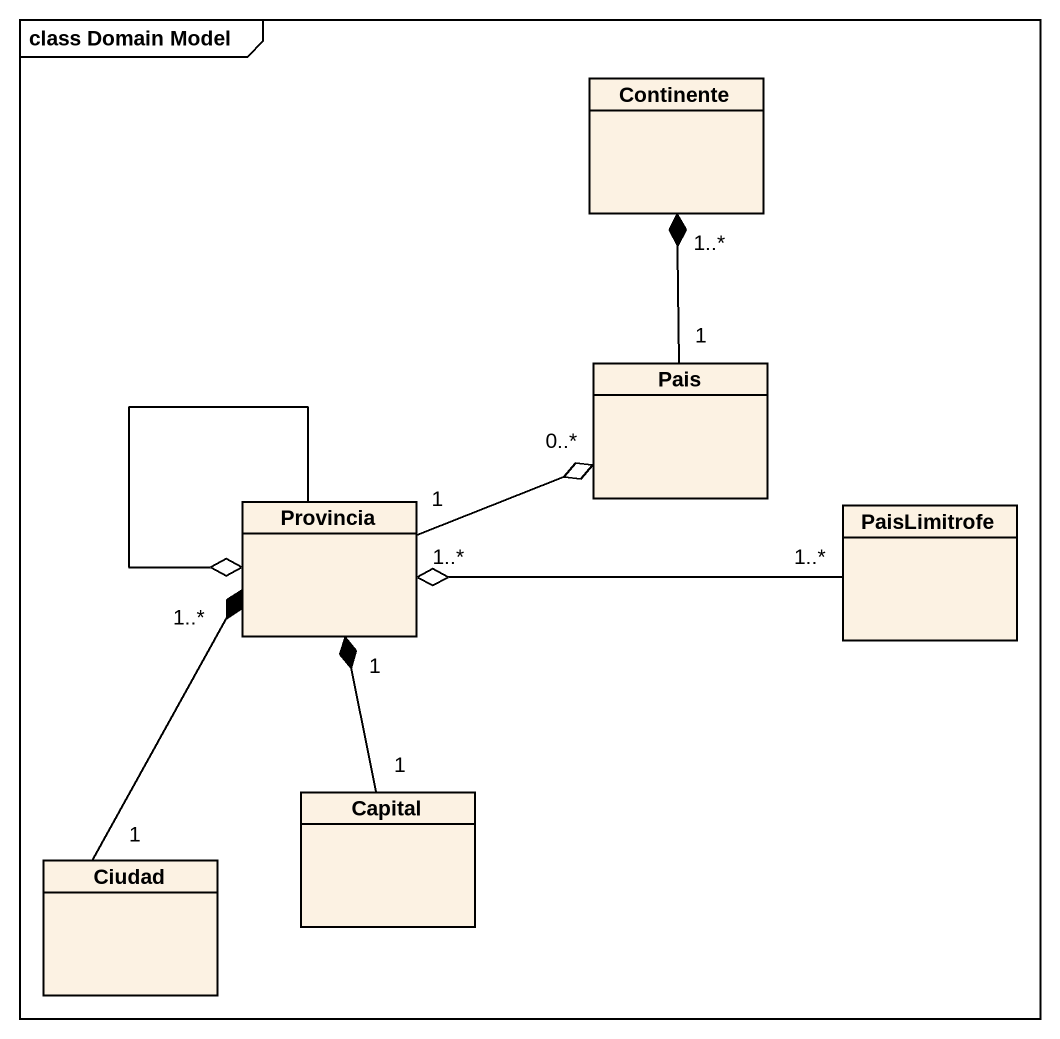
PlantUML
@startuml
mainframe class Domain Model
hide circle
hide empty members
class Continente
class Pais
class Provincia
class PaisLimitrofe
class Ciudad
class Capital
Pais "1" -up-* "1..*" Continente
Provincia "1" -right-o "0..*" Pais
Provincia --o Provincia
PaisLimitrofe "1..*" -left-o "1..*" Provincia
Ciudad "1" -up-* "1..*" Provincia
Capital "1" -up-* "1" Provincia
@enduml
